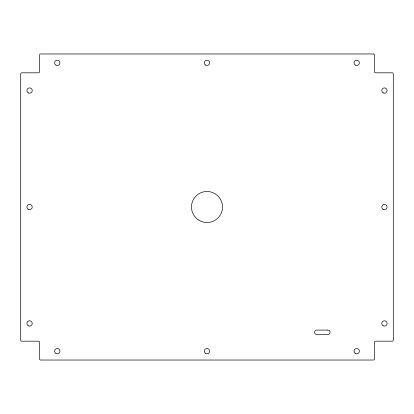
<?xml version="1.0" encoding="UTF-8"?>
<svg xmlns="http://www.w3.org/2000/svg" width="414" height="414" viewBox="0 0 414 414"><rect width="100%" height="100%" fill="white"/><g stroke="black" fill="none" stroke-linecap="round" stroke-linejoin="round"><path stroke-width="0.62" d="M373.34 53.97L40.66 53.97A1.107 1.107 0 0 0 39.553 55.078L39.553 71.71A1.107 1.107 0 0 1 38.445 72.817L21.807 72.817A1.107 1.107 0 0 0 20.7 73.93L20.7 340.07A1.107 1.107 0 0 0 21.807 341.183L38.445 341.183A1.107 1.107 0 0 1 39.553 342.29L39.553 358.922A1.107 1.107 0 0 0 40.66 360.03L373.34 360.03A1.107 1.107 0 0 0 374.447 358.922L374.447 342.29A1.107 1.107 0 0 1 375.555 341.183L392.193 341.183A1.107 1.107 0 0 0 393.3 340.07L393.3 73.93A1.107 1.107 0 0 0 392.193 72.817L375.555 72.817A1.107 1.107 0 0 1 374.447 71.71L374.447 55.078A1.107 1.107 0 0 0 373.34 53.97M327.847 330.093L316.808 330.093A2.22 2.22 0 0 0 314.568 332.307A2.22 2.22 0 0 0 316.808 334.528L327.847 334.528A2.22 2.22 0 0 0 330.093 332.307A2.22 2.22 0 0 0 327.847 330.093M198.296 219.855A15.525 15.525 0 0 0 222.484 208.107A15.525 15.525 0 0 0 200.216 193.038A15.525 15.525 0 0 0 198.296 219.855M383.1 325.74A2.66 2.66 0 0 0 387.09 323.438A2.66 2.66 0 0 0 383.1 321.135A2.66 2.66 0 0 0 383.1 325.74M383.1 209.303A2.66 2.66 0 0 0 387.09 207A2.66 2.66 0 0 0 383.1 204.697A2.66 2.66 0 0 0 383.1 209.303M383.1 92.865A2.66 2.66 0 0 0 387.09 90.562A2.66 2.66 0 0 0 383.1 88.26A2.66 2.66 0 0 0 383.1 92.865M355.212 65.045A2.66 2.66 0 0 0 359.362 63.031A2.66 2.66 0 0 0 355.543 60.444A2.66 2.66 0 0 0 355.212 65.045M205.51 65.045A2.66 2.66 0 0 0 209.655 63.031A2.66 2.66 0 0 0 205.836 60.444A2.66 2.66 0 0 0 205.51 65.045M55.962 65.143A2.66 2.66 0 0 0 59.958 62.84A2.66 2.66 0 0 0 55.962 60.532A2.66 2.66 0 0 0 55.962 65.143M355.372 353.468A2.66 2.66 0 0 0 359.368 351.16A2.66 2.66 0 0 0 355.372 348.857A2.66 2.66 0 0 0 355.372 353.468M205.67 353.468A2.66 2.66 0 0 0 209.66 351.16A2.66 2.66 0 0 0 205.67 348.857A2.66 2.66 0 0 0 205.67 353.468M55.962 353.468A2.66 2.66 0 0 0 59.958 351.16A2.66 2.66 0 0 0 55.962 348.857A2.66 2.66 0 0 0 55.962 353.468M28.24 325.74A2.66 2.66 0 0 0 32.235 323.438A2.66 2.66 0 0 0 28.24 321.135A2.66 2.66 0 0 0 28.24 325.74M28.24 209.303A2.66 2.66 0 0 0 32.235 207A2.66 2.66 0 0 0 28.24 204.697A2.66 2.66 0 0 0 28.24 209.303M28.24 92.865A2.66 2.66 0 0 0 32.235 90.562A2.66 2.66 0 0 0 28.24 88.26A2.66 2.66 0 0 0 28.24 92.865"/></g></svg>
